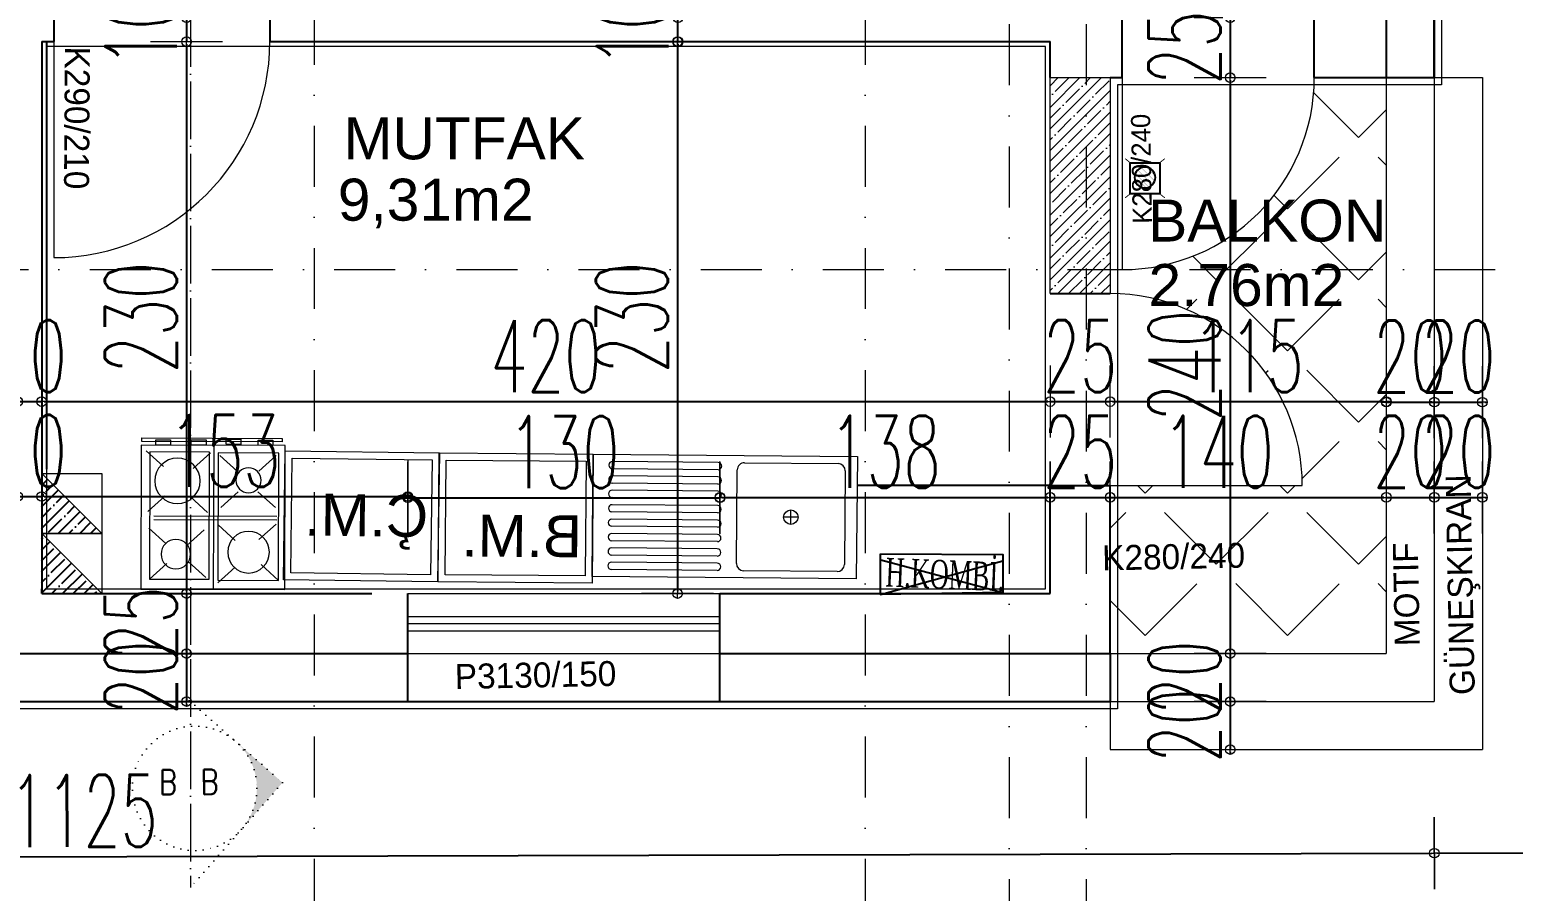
# Model space of a CAD drawing. Header units: millimetres. Extents: x -16104 to 67872, y -88009 to 12107.
# Drawn here: x 15597 to 16215, y 9366 to 9726 of the extents above; entities that cross this region are included whole.
import ezdxf
from ezdxf.enums import TextEntityAlignment as Align

# ---------------------------------------------------------------- set-up
doc = ezdxf.new("R2010")
doc.units = ezdxf.units.MM
for name, pattern in [('ACAD_ISO04W100', [30, 24, -3, 0, -3]), ('ACAD_ISO07W100', [3, 0, -3]), ('DASHDOTX2', [50.8, 25.4, -12.7, 0, -12.7])]:
    doc.linetypes.add(name, pattern=pattern)
doc.layers.get('0').update_dxf_attribs({"color": 241})
for name, color, linetype, lineweight in [('AKS', 1, 'ACAD_ISO07W100', 5), ('akslar', 144, 'Continuous', 20), ('baca', 46, 'Continuous', 5), ('balkon', 6, 'Continuous', 5), ('duvar', 123, 'Continuous', 25), ('emsal&kolon', 1, 'Continuous', 5), ('kapı', 3, 'Continuous', 5), ('kolon', 1, 'Continuous', 5), ('OLCU', 54, 'Continuous', 13), ('PASEMCON', 2, 'Continuous', 9), ('pencere', 5, 'Continuous', 5), ('POZ', 36, 'Continuous', 18), ('SıVA', 40, 'Continuous', 9), ('tefriş', 30, 'Continuous', 5), ('ÖLÇÜ', 252, 'Continuous', 20)]:
    doc.layers.add(name, color=color, linetype=linetype, lineweight=lineweight)
doc.styles.add('DIM', font='Txttw.shx', dxfattribs={"width": 0.6})
doc.styles.add('DIMENSIONS', font='simplex', dxfattribs={"width": 0.8})
doc.styles.add('DIN', font='times.ttf', dxfattribs={"width": 0.6})
doc.styles.add('M2', font='stylu.ttf', dxfattribs={"height": 10})
doc.dimstyles.new('50', dxfattribs={"dimscale": 0, "dimtxt": 30, "dimasz": 1, "dimexe": 0, "dimexo": 2, "dimgap": 4, "dimtad": 1, "dimdec": 0, "dimzin": 0, "dimdsep": 46, "dimtxsty": 'DIM', "dimblk1": 'DOT', "dimblk2": 'DOT', "dimsah": 1, "dimcen": 1.5, "dimdle": 3, "dimse1": 1, "dimse2": 1, "dimclrd": 256, "dimclre": 9, "dimclrt": 256, "dimadec": 0, "dimazin": 0, "dimtfac": 0.24, "dimtdec": 0, "dimtix": 1, "dimtmove": 2, "dimatfit": 3, "dimldrblk": 'DOT', "dimfxl": 0, "dimtolj": 1, "dimtzin": 15, "dimarcsym": 0})

# ---------------------------------------------------------------- blocks, each defined once
blk = doc.blocks.new('DOT')
for p, q in [((0, 15), (0, -15)), ((-2, 0), (0, 0)), ((2, 0), (0, 0))]:
    blk.add_line(p, q)
blk.add_circle((0, 0), 2)
blk = doc.blocks.new('*D4109')
at = {"layer": 'Defpoints', "color": 0, "transparency": 16777216}
for p in [(15591.71, 9530.99), (15601.71, 9530.99), (15601.71, 9530.99)]:
    blk.add_point(p, dxfattribs=at)
at = {"layer": 'OLCU', "lineweight": -2, "transparency": 16777216}
for p, q in [((15590.71, 9530.99), (15589.71, 9530.99)), ((15591.71, 9530.99), (15601.71, 9530.99)), ((15602.71, 9530.99), (15603.71, 9530.99))]:
    blk.add_line(p, q, dxfattribs=at)
blk.add_blockref('DOT', (15591.71, 9530.99), dxfattribs=at)
at = {"layer": 'OLCU', "lineweight": -2, "transparency": 16777216, "rotation": 180}
blk.add_blockref('DOT', (15601.71, 9530.99), dxfattribs=at)
at = {"layer": 'OLCU', "transparency": 16777216, "insert": (15596.71, 9549.99), "char_height": 30, "attachment_point": 5, "style": 'DIM'}
blk.add_mtext('\\A1;10', dxfattribs=at)
blk = doc.blocks.new('*D4110')
at = {"layer": 'Defpoints', "color": 0, "transparency": 16777216}
for p in [(15754.21, 9530.99), (15601.71, 9490.54), (15754.21, 9480.54)]:
    blk.add_point(p, dxfattribs=at)
at = {"layer": 'OLCU', "lineweight": -2, "transparency": 16777216}
blk.add_line((15602.71, 9530.99), (15753.21, 9530.99), dxfattribs=at)
at = {"layer": 'OLCU', "lineweight": -2, "transparency": 16777216, "rotation": 180}
blk.add_blockref('DOT', (15601.71, 9530.99), dxfattribs=at)
at = {"layer": 'OLCU', "lineweight": -2, "transparency": 16777216}
blk.add_blockref('DOT', (15754.21, 9530.99), dxfattribs=at)
at = {"layer": 'OLCU', "transparency": 16777216, "insert": (15677.96, 9549.99), "char_height": 30, "attachment_point": 5, "style": 'DIM'}
blk.add_mtext('\\A1;153', dxfattribs=at)
blk = doc.blocks.new('*D4111')
at = {"layer": 'Defpoints', "color": 0, "transparency": 16777216}
for p in [(15884.21, 9530.49), (15754.21, 9480.54), (15884.21, 9480.54)]:
    blk.add_point(p, dxfattribs=at)
at = {"layer": 'OLCU', "lineweight": -2, "transparency": 16777216}
blk.add_line((15755.21, 9530.49), (15883.21, 9530.49), dxfattribs=at)
at = {"layer": 'OLCU', "lineweight": -2, "transparency": 16777216, "rotation": 180}
blk.add_blockref('DOT', (15754.21, 9530.49), dxfattribs=at)
at = {"layer": 'OLCU', "lineweight": -2, "transparency": 16777216}
blk.add_blockref('DOT', (15884.21, 9530.49), dxfattribs=at)
at = {"layer": 'OLCU', "transparency": 16777216, "insert": (15819.21, 9549.49), "char_height": 30, "attachment_point": 5, "style": 'DIM'}
blk.add_mtext('\\A1;130', dxfattribs=at)
blk = doc.blocks.new('*D4112')
at = {"layer": 'Defpoints', "color": 0, "transparency": 16777216}
for p in [(16021.71, 9530.62), (15884.21, 9480.54), (16021.71, 9480.54)]:
    blk.add_point(p, dxfattribs=at)
at = {"layer": 'OLCU', "lineweight": -2, "transparency": 16777216}
blk.add_line((15885.21, 9530.62), (16020.71, 9530.62), dxfattribs=at)
at = {"layer": 'OLCU', "lineweight": -2, "transparency": 16777216, "rotation": 180}
blk.add_blockref('DOT', (15884.21, 9530.62), dxfattribs=at)
at = {"layer": 'OLCU', "lineweight": -2, "transparency": 16777216}
blk.add_blockref('DOT', (16021.71, 9530.62), dxfattribs=at)
at = {"layer": 'OLCU', "transparency": 16777216, "insert": (15952.96, 9549.62), "char_height": 30, "attachment_point": 5, "style": 'DIM'}
blk.add_mtext('\\A1;138', dxfattribs=at)
blk = doc.blocks.new('*D4113')
at = {"layer": 'Defpoints', "color": 0, "transparency": 16777216}
for p in [(16046.71, 9530.62), (16021.71, 9485.54), (16046.71, 9485.54)]:
    blk.add_point(p, dxfattribs=at)
at = {"layer": 'OLCU', "lineweight": -2, "transparency": 16777216}
for p, q in [((16020.71, 9530.62), (16019.71, 9530.62)), ((16021.71, 9530.62), (16046.71, 9530.62)), ((16047.71, 9530.62), (16048.71, 9530.62))]:
    blk.add_line(p, q, dxfattribs=at)
blk.add_blockref('DOT', (16021.71, 9530.62), dxfattribs=at)
at = {"layer": 'OLCU', "lineweight": -2, "transparency": 16777216, "rotation": 180}
blk.add_blockref('DOT', (16046.71, 9530.62), dxfattribs=at)
at = {"layer": 'OLCU', "transparency": 16777216, "insert": (16034.21, 9549.62), "char_height": 30, "attachment_point": 5, "style": 'DIM'}
blk.add_mtext('\\A1;25', dxfattribs=at)
blk = doc.blocks.new('*D4398')
at = {"layer": 'Defpoints', "color": 0, "transparency": 16777216}
for p in [(16021.71, 9530.62), (16161.71, 9530.62), (16161.71, 9530.62)]:
    blk.add_point(p, dxfattribs=at)
at = {"layer": 'OLCU', "lineweight": -2, "transparency": 16777216}
blk.add_line((16022.71, 9530.62), (16160.71, 9530.62), dxfattribs=at)
at = {"layer": 'OLCU', "lineweight": -2, "transparency": 16777216, "rotation": 180}
blk.add_blockref('DOT', (16021.71, 9530.62), dxfattribs=at)
at = {"layer": 'OLCU', "lineweight": -2, "transparency": 16777216}
blk.add_blockref('DOT', (16161.71, 9530.62), dxfattribs=at)
at = {"layer": 'OLCU', "transparency": 16777216, "insert": (16091.71, 9549.62), "char_height": 30, "attachment_point": 5, "style": 'DIM'}
blk.add_mtext('\\A1;140', dxfattribs=at)
blk = doc.blocks.new('*D4399')
at = {"layer": 'Defpoints', "color": 0, "transparency": 16777216}
for p in [(16161.71, 9530.62), (16181.71, 9530.62), (16181.71, 9530.62)]:
    blk.add_point(p, dxfattribs=at)
at = {"layer": 'OLCU', "lineweight": -2, "transparency": 16777216}
for p, q in [((16160.71, 9530.62), (16159.71, 9530.62)), ((16161.71, 9530.62), (16181.71, 9530.62)), ((16182.71, 9530.62), (16183.71, 9530.62))]:
    blk.add_line(p, q, dxfattribs=at)
blk.add_blockref('DOT', (16161.71, 9530.62), dxfattribs=at)
at = {"layer": 'OLCU', "lineweight": -2, "transparency": 16777216, "rotation": 180}
blk.add_blockref('DOT', (16181.71, 9530.62), dxfattribs=at)
at = {"layer": 'OLCU', "transparency": 16777216, "insert": (16171.71, 9549.62), "char_height": 30, "attachment_point": 5, "style": 'DIM'}
blk.add_mtext('\\A1;20', dxfattribs=at)
blk = doc.blocks.new('*D4114')
at = {"layer": 'Defpoints', "color": 0, "transparency": 16777216}
for p in [(16181.71, 9530.62), (16201.71, 9530.62), (16201.71, 9530.62)]:
    blk.add_point(p, dxfattribs=at)
at = {"layer": 'OLCU', "lineweight": -2, "transparency": 16777216}
for p, q in [((16180.71, 9530.62), (16179.71, 9530.62)), ((16181.71, 9530.62), (16201.71, 9530.62)), ((16202.71, 9530.62), (16203.71, 9530.62))]:
    blk.add_line(p, q, dxfattribs=at)
blk.add_blockref('DOT', (16181.71, 9530.62), dxfattribs=at)
at = {"layer": 'OLCU', "lineweight": -2, "transparency": 16777216, "rotation": 180}
blk.add_blockref('DOT', (16201.71, 9530.62), dxfattribs=at)
at = {"layer": 'OLCU', "transparency": 16777216, "insert": (16191.71, 9549.62), "char_height": 30, "attachment_point": 5, "style": 'DIM'}
blk.add_mtext('\\A1;20', dxfattribs=at)
blk = doc.blocks.new('*D4116')
at = {"layer": 'Defpoints', "color": 0, "transparency": 16777216}
for p in [(15591.71, 9570.54), (15601.71, 9570.54), (15601.71, 9570.54)]:
    blk.add_point(p, dxfattribs=at)
at = {"layer": 'OLCU', "lineweight": -2, "transparency": 16777216}
for p, q in [((15590.71, 9570.54), (15589.71, 9570.54)), ((15591.71, 9570.54), (15601.71, 9570.54)), ((15602.71, 9570.54), (15603.71, 9570.54))]:
    blk.add_line(p, q, dxfattribs=at)
blk.add_blockref('DOT', (15591.71, 9570.54), dxfattribs=at)
at = {"layer": 'OLCU', "lineweight": -2, "transparency": 16777216, "rotation": 180}
blk.add_blockref('DOT', (15601.71, 9570.54), dxfattribs=at)
at = {"layer": 'OLCU', "transparency": 16777216, "insert": (15596.71, 9589.54), "char_height": 30, "attachment_point": 5, "style": 'DIM'}
blk.add_mtext('\\A1;10', dxfattribs=at)
blk = doc.blocks.new('*D4117')
at = {"layer": 'Defpoints', "color": 0, "transparency": 16777216}
for p in [(15601.71, 9570.54), (16021.71, 9570.54), (16021.71, 9570.54)]:
    blk.add_point(p, dxfattribs=at)
at = {"layer": 'OLCU', "lineweight": -2, "transparency": 16777216}
blk.add_line((15602.71, 9570.54), (16020.71, 9570.54), dxfattribs=at)
at = {"layer": 'OLCU', "lineweight": -2, "transparency": 16777216, "rotation": 180}
blk.add_blockref('DOT', (15601.71, 9570.54), dxfattribs=at)
at = {"layer": 'OLCU', "lineweight": -2, "transparency": 16777216}
blk.add_blockref('DOT', (16021.71, 9570.54), dxfattribs=at)
at = {"layer": 'OLCU', "transparency": 16777216, "insert": (15811.71, 9589.54), "char_height": 30, "attachment_point": 5, "style": 'DIM'}
blk.add_mtext('\\A1;420', dxfattribs=at)
blk = doc.blocks.new('*D4400')
at = {"layer": 'Defpoints', "color": 0, "transparency": 16777216}
for p in [(16046.71, 9615.54), (16021.71, 9575.54), (16046.71, 9570.54)]:
    blk.add_point(p, dxfattribs=at)
at = {"layer": 'OLCU', "lineweight": -2, "transparency": 16777216}
for p, q in [((16020.71, 9570.54), (16019.71, 9570.54)), ((16021.71, 9570.54), (16046.71, 9570.54)), ((16047.71, 9570.54), (16048.71, 9570.54))]:
    blk.add_line(p, q, dxfattribs=at)
blk.add_blockref('DOT', (16021.71, 9570.54), dxfattribs=at)
at = {"layer": 'OLCU', "lineweight": -2, "transparency": 16777216, "rotation": 180}
blk.add_blockref('DOT', (16046.71, 9570.54), dxfattribs=at)
at = {"layer": 'OLCU', "transparency": 16777216, "insert": (16034.21, 9589.54), "char_height": 30, "attachment_point": 5, "style": 'DIM'}
blk.add_mtext('\\A1;25', dxfattribs=at)
blk = doc.blocks.new('*D4401')
at = {"layer": 'Defpoints', "color": 0, "transparency": 16777216}
for p in [(16046.71, 9570.54), (16161.71, 9570.54), (16161.71, 9570.54)]:
    blk.add_point(p, dxfattribs=at)
at = {"layer": 'OLCU', "lineweight": -2, "transparency": 16777216}
blk.add_line((16047.71, 9570.54), (16160.71, 9570.54), dxfattribs=at)
at = {"layer": 'OLCU', "lineweight": -2, "transparency": 16777216, "rotation": 180}
blk.add_blockref('DOT', (16046.71, 9570.54), dxfattribs=at)
at = {"layer": 'OLCU', "lineweight": -2, "transparency": 16777216}
blk.add_blockref('DOT', (16161.71, 9570.54), dxfattribs=at)
at = {"layer": 'OLCU', "transparency": 16777216, "insert": (16104.21, 9589.54), "char_height": 30, "attachment_point": 5, "style": 'DIM'}
blk.add_mtext('\\A1;115', dxfattribs=at)
blk = doc.blocks.new('*D4402')
at = {"layer": 'Defpoints', "color": 0, "transparency": 16777216}
for p in [(16161.71, 9570.54), (16181.71, 9570.54), (16181.71, 9570.32)]:
    blk.add_point(p, dxfattribs=at)
at = {"layer": 'OLCU', "lineweight": -2, "transparency": 16777216}
for p, q in [((16160.71, 9570.32), (16159.71, 9570.32)), ((16161.71, 9570.32), (16181.71, 9570.32)), ((16182.71, 9570.32), (16183.71, 9570.32))]:
    blk.add_line(p, q, dxfattribs=at)
blk.add_blockref('DOT', (16161.71, 9570.32), dxfattribs=at)
at = {"layer": 'OLCU', "lineweight": -2, "transparency": 16777216, "rotation": 180}
blk.add_blockref('DOT', (16181.71, 9570.32), dxfattribs=at)
at = {"layer": 'OLCU', "transparency": 16777216, "insert": (16171.71, 9589.32), "char_height": 30, "attachment_point": 5, "style": 'DIM'}
blk.add_mtext('\\A1;20', dxfattribs=at)
blk = doc.blocks.new('*D4118')
at = {"layer": 'Defpoints', "color": 0, "transparency": 16777216}
for p in [(16181.71, 9570.32), (16201.71, 9570.32), (16201.71, 9570.31)]:
    blk.add_point(p, dxfattribs=at)
at = {"layer": 'OLCU', "lineweight": -2, "transparency": 16777216}
for p, q in [((16180.71, 9570.31), (16179.71, 9570.31)), ((16181.71, 9570.31), (16201.71, 9570.31)), ((16202.71, 9570.31), (16203.71, 9570.31))]:
    blk.add_line(p, q, dxfattribs=at)
blk.add_blockref('DOT', (16181.71, 9570.31), dxfattribs=at)
at = {"layer": 'OLCU', "lineweight": -2, "transparency": 16777216, "rotation": 180}
blk.add_blockref('DOT', (16201.71, 9570.31), dxfattribs=at)
at = {"layer": 'OLCU', "transparency": 16777216, "insert": (16191.71, 9589.31), "char_height": 30, "attachment_point": 5, "style": 'DIM'}
blk.add_mtext('\\A1;20', dxfattribs=at)
blk = doc.blocks.new('*D4406')
at = {"layer": 'Defpoints', "color": 0, "transparency": 16777216}
for p in [(16131.71, 9730.54), (16096.71, 9705.54), (16131.71, 9705.54)]:
    blk.add_point(p, dxfattribs=at)
at = {"layer": 'OLCU', "lineweight": -2, "transparency": 16777216}
for p, q in [((16096.71, 9731.54), (16096.71, 9732.54)), ((16096.71, 9730.54), (16096.71, 9705.54)), ((16096.71, 9704.54), (16096.71, 9703.54))]:
    blk.add_line(p, q, dxfattribs=at)
for p, rotation in [((16096.71, 9730.54), 270), ((16096.71, 9705.54), 90)]:
    blk.add_blockref('DOT', p, dxfattribs=dict(at, rotation=rotation))
at = {"layer": 'OLCU', "transparency": 16777216, "insert": (16077.71, 9718.04), "char_height": 30, "attachment_point": 5, "rotation": 90, "style": 'DIM'}
blk.add_mtext('\\A1;25', dxfattribs=at)
blk = doc.blocks.new('*D4407')
at = {"layer": 'Defpoints', "color": 0, "transparency": 16777216}
for p in [(16131.71, 9705.54), (16096.71, 9465.54), (16131.71, 9465.54)]:
    blk.add_point(p, dxfattribs=at)
at = {"layer": 'OLCU', "lineweight": -2, "transparency": 16777216}
blk.add_line((16096.71, 9704.54), (16096.71, 9466.54), dxfattribs=at)
for p, rotation in [((16096.71, 9705.54), 90), ((16096.71, 9465.54), 270)]:
    blk.add_blockref('DOT', p, dxfattribs=dict(at, rotation=rotation))
at = {"layer": 'OLCU', "transparency": 16777216, "insert": (16077.71, 9585.54), "char_height": 30, "attachment_point": 5, "rotation": 90, "style": 'DIM'}
blk.add_mtext('\\A1;240', dxfattribs=at)
blk = doc.blocks.new('*D4408')
at = {"layer": 'Defpoints', "color": 0, "transparency": 16777216}
for p in [(16096.71, 9465.54), (16096.71, 9445.54), (16096.71, 9445.54)]:
    blk.add_point(p, dxfattribs=at)
at = {"layer": 'OLCU', "lineweight": -2, "transparency": 16777216}
for p, q in [((16096.71, 9466.54), (16096.71, 9467.54)), ((16096.71, 9465.54), (16096.71, 9445.54)), ((16096.71, 9444.54), (16096.71, 9443.54))]:
    blk.add_line(p, q, dxfattribs=at)
for p, rotation in [((16096.71, 9465.54), 270), ((16096.71, 9445.54), 90)]:
    blk.add_blockref('DOT', p, dxfattribs=dict(at, rotation=rotation))
at = {"layer": 'OLCU', "transparency": 16777216, "insert": (16077.71, 9455.54), "char_height": 30, "attachment_point": 5, "rotation": 90, "style": 'DIM'}
blk.add_mtext('\\A1;20', dxfattribs=at)
blk = doc.blocks.new('*D4121')
at = {"layer": 'Defpoints', "color": 0, "transparency": 16777216}
for p in [(16096.71, 9445.54), (16096.71, 9425.54), (16096.71, 9425.54)]:
    blk.add_point(p, dxfattribs=at)
at = {"layer": 'OLCU', "lineweight": -2, "transparency": 16777216}
for p, q in [((16096.71, 9446.54), (16096.71, 9447.54)), ((16096.71, 9445.54), (16096.71, 9425.54)), ((16096.71, 9424.54), (16096.71, 9423.54))]:
    blk.add_line(p, q, dxfattribs=at)
for p, rotation in [((16096.71, 9445.54), 270), ((16096.71, 9425.54), 90)]:
    blk.add_blockref('DOT', p, dxfattribs=dict(at, rotation=rotation))
at = {"layer": 'OLCU', "transparency": 16777216, "insert": (16077.71, 9435.54), "char_height": 30, "attachment_point": 5, "rotation": 90, "style": 'DIM'}
blk.add_mtext('\\A1;20', dxfattribs=at)
blk = doc.blocks.new('*D4126')
at = {"layer": 'Defpoints', "color": 0, "transparency": 16777216}
for p in [(15866.71, 9730.54), (15866.71, 9730.54), (15866.53, 9720.54)]:
    blk.add_point(p, dxfattribs=at)
at = {"layer": 'OLCU', "lineweight": -2, "transparency": 16777216}
for p, q in [((15866.71, 9731.54), (15866.71, 9732.54)), ((15866.71, 9720.54), (15866.71, 9730.54)), ((15866.71, 9719.54), (15866.71, 9718.54))]:
    blk.add_line(p, q, dxfattribs=at)
for p, rotation in [((15866.71, 9730.54), 270), ((15866.71, 9720.54), 90)]:
    blk.add_blockref('DOT', p, dxfattribs=dict(at, rotation=rotation))
at = {"layer": 'OLCU', "transparency": 16777216, "insert": (15847.71, 9725.54), "char_height": 30, "attachment_point": 5, "rotation": 90, "style": 'DIM'}
blk.add_mtext('\\A1;10', dxfattribs=at)
blk = doc.blocks.new('*D4129')
at = {"layer": 'Defpoints', "color": 0, "transparency": 16777216}
for p in [(15636.71, 9730.54), (15636.71, 9720.54), (15662.05, 9720.54)]:
    blk.add_point(p, dxfattribs=at)
at = {"layer": 'OLCU', "lineweight": -2, "transparency": 16777216}
for p, q in [((15662.05, 9731.54), (15662.05, 9732.54)), ((15662.05, 9730.54), (15662.05, 9720.54)), ((15662.05, 9719.54), (15662.05, 9718.54))]:
    blk.add_line(p, q, dxfattribs=at)
for p, rotation in [((15662.05, 9730.54), 270), ((15662.05, 9720.54), 90)]:
    blk.add_blockref('DOT', p, dxfattribs=dict(at, rotation=rotation))
at = {"layer": 'OLCU', "transparency": 16777216, "insert": (15643.05, 9725.54), "char_height": 30, "attachment_point": 5, "rotation": 90, "style": 'DIM'}
blk.add_mtext('\\A1;10', dxfattribs=at)
blk = doc.blocks.new('*D4130')
at = {"layer": 'Defpoints', "color": 0, "transparency": 16777216}
for p in [(15636.71, 9720.54), (15636.71, 9490.54), (15662.05, 9490.54)]:
    blk.add_point(p, dxfattribs=at)
at = {"layer": 'OLCU', "lineweight": -2, "transparency": 16777216}
blk.add_line((15662.05, 9719.54), (15662.05, 9491.54), dxfattribs=at)
for p, rotation in [((15662.05, 9720.54), 90), ((15662.05, 9490.54), 270)]:
    blk.add_blockref('DOT', p, dxfattribs=dict(at, rotation=rotation))
at = {"layer": 'OLCU', "transparency": 16777216, "insert": (15643.05, 9605.54), "char_height": 30, "attachment_point": 5, "rotation": 90, "style": 'DIM'}
blk.add_mtext('\\A1;230', dxfattribs=at)
blk = doc.blocks.new('*D4131')
at = {"layer": 'Defpoints', "color": 0, "transparency": 16777216}
for p in [(15662.05, 9490.54), (15662.05, 9465.54), (15662.05, 9465.54)]:
    blk.add_point(p, dxfattribs=at)
at = {"layer": 'OLCU', "lineweight": -2, "transparency": 16777216}
for p, q in [((15662.05, 9491.54), (15662.05, 9492.54)), ((15662.05, 9490.54), (15662.05, 9465.54)), ((15662.05, 9464.54), (15662.05, 9463.54))]:
    blk.add_line(p, q, dxfattribs=at)
for p, rotation in [((15662.05, 9490.54), 270), ((15662.05, 9465.54), 90)]:
    blk.add_blockref('DOT', p, dxfattribs=dict(at, rotation=rotation))
at = {"layer": 'OLCU', "transparency": 16777216, "insert": (15643.05, 9478.04), "char_height": 30, "attachment_point": 5, "rotation": 90, "style": 'DIM'}
blk.add_mtext('\\A1;25', dxfattribs=at)
blk = doc.blocks.new('*D4132')
at = {"layer": 'Defpoints', "color": 0, "transparency": 16777216}
for p in [(15662.05, 9465.54), (15662.05, 9445.54), (15662.05, 9445.54)]:
    blk.add_point(p, dxfattribs=at)
at = {"layer": 'OLCU', "lineweight": -2, "transparency": 16777216}
for p, q in [((15662.05, 9466.54), (15662.05, 9467.54)), ((15662.05, 9465.54), (15662.05, 9445.54)), ((15662.05, 9444.54), (15662.05, 9443.54))]:
    blk.add_line(p, q, dxfattribs=at)
for p, rotation in [((15662.05, 9465.54), 270), ((15662.05, 9445.54), 90)]:
    blk.add_blockref('DOT', p, dxfattribs=dict(at, rotation=rotation))
at = {"layer": 'OLCU', "transparency": 16777216, "insert": (15643.05, 9455.54), "char_height": 30, "attachment_point": 5, "rotation": 90, "style": 'DIM'}
blk.add_mtext('\\A1;20', dxfattribs=at)
blk = doc.blocks.new('new block')
at = {"layer": 'tefriş'}
for p, q in [((1269.85, 5670.26), (1379.85, 5670.26)), ((1269.85, 5619.26), (1269.85, 5670.26)), ((1277.85, 5667.26), (1316.85, 5667.26)), ((1327.85, 5667.26), (1371.85, 5667.26)), ((1379.85, 5670.26), (1379.85, 5619.26)), ((1274.85, 5625.26), (1274.85, 5664.26)), ((1319.85, 5664.26), (1319.85, 5625.26)), ((1327.85, 5664.26), (1371.85, 5664.26)), ((1327.85, 5661.26), (1371.85, 5661.26)), ((1327.85, 5658.26), (1371.85, 5658.26)), ((1327.85, 5655.26), (1371.85, 5655.26)), ((1297.35, 5647.76), (1297.35, 5641.76)), ((1327.85, 5652.26), (1371.85, 5652.26)), ((1327.85, 5649.26), (1371.85, 5649.26)), ((1294.35, 5644.76), (1300.35, 5644.76)), ((1327.85, 5646.26), (1371.85, 5646.26)), ((1327.85, 5643.26), (1371.85, 5643.26)), ((1327.85, 5640.26), (1371.85, 5640.26)), ((1327.85, 5637.26), (1371.85, 5637.26)), ((1327.85, 5634.26), (1371.85, 5634.26)), ((1327.85, 5631.26), (1371.85, 5631.26)), ((1327.85, 5628.26), (1371.85, 5628.26)), ((1327.85, 5625.26), (1371.85, 5625.26)), ((1379.85, 5619.26), (1269.85, 5619.26)), ((1316.85, 5622.26), (1277.85, 5622.26)), ((1327.85, 5622.26), (1371.85, 5622.26))]:
    blk.add_line(p, q, dxfattribs=at)
blk.add_circle((1297.35, 5644.76), 3, dxfattribs=at)
for centre, radius, start, end in [((1277.85, 5664.26), 3, 90, 180), ((1316.85, 5664.26), 3, 0, 90), ((1327.85, 5665.76), 1.5, 90, 270), ((1371.85, 5665.76), 1.5, 270, 90), ((1327.85, 5659.76), 1.5, 90, 270), ((1371.85, 5659.76), 1.5, 270, 90), ((1327.85, 5653.76), 1.5, 90, 270), ((1371.85, 5653.76), 1.5, 270, 90), ((1327.85, 5647.76), 1.5, 90, 270), ((1371.85, 5647.76), 1.5, 270, 90), ((1327.85, 5641.76), 1.5, 90, 270), ((1371.85, 5641.76), 1.5, 270, 90), ((1327.85, 5635.76), 1.5, 90, 270), ((1371.85, 5635.76), 1.5, 270, 90), ((1327.85, 5629.76), 1.5, 90, 270), ((1371.85, 5629.76), 1.5, 270, 90), ((1277.85, 5625.26), 3, 180, 270), ((1316.85, 5625.26), 3, 270, 0), ((1327.85, 5623.76), 1.5, 90, 270), ((1371.85, 5623.76), 1.5, 270, 90)]:
    blk.add_arc(centre, radius, start, end, dxfattribs=at)
blk = doc.blocks.new('öu')
at = {"layer": 'tefriş'}
for points in [[(2090.97, -468.94), (2090.97, -404.72), (2037.16, -404.72), (2037.16, -468.94)], [(2087.97, -465.94), (2087.97, -407.72), (2040.16, -407.72), (2040.16, -465.94)]]:
    blk.add_lwpolyline(points, close=True, dxfattribs=at)
at = {"layer": 'tefriş', "insert": (2047.87, -459.36), "char_height": 17.5, "width": 1076.8413, "attachment_point": 9, "rotation": 270}
blk.add_mtext('{\\fArial|b0|i0|c162|p34;B.M.}', dxfattribs=at)
blk = doc.blocks.new('nb')
at = {"layer": 'tefriş'}
for points in [[(2093.6, -356.31), (2093.6, -292.09), (2039.78, -292.09), (2039.78, -356.31)], [(2090.6, -353.31), (2090.6, -295.09), (2042.78, -295.09), (2042.78, -353.31)]]:
    blk.add_lwpolyline(points, close=True, dxfattribs=at)
at = {"layer": 'tefriş', "insert": (2053.03, -347.96), "char_height": 17.5, "width": 1076.8413, "attachment_point": 9, "rotation": 270}
blk.add_mtext('{\\fArial|b0|i0|c162|p34;Ç.M.}', dxfattribs=at)
blk = doc.blocks.new('ocak')
at = {"layer": 'tefriş', "linetype": 'Continuous'}
for p, q in [((16296.72, -4660.22), (16356.72, -4660.22)), ((16296.72, -4720.22), (16296.72, -4660.22)), ((16300.32, -4664.37), (16325.23, -4664.37)), ((16300.32, -4717.41), (16300.32, -4664.37)), ((16307.53, -4670.9), (16300.32, -4664.37)), ((16316.56, -4671.64), (16323.76, -4665.1)), ((16325.23, -4664.37), (16325.23, -4717.41)), ((16327.06, -4660.22), (16327.06, -4720.22)), ((16336.03, -4669.44), (16328.83, -4662.97)), ((16328.83, -4664.01), (16354.1, -4664.01)), ((16328.83, -4717.05), (16328.83, -4664.01)), ((16346.89, -4670.54), (16354.1, -4664.01)), ((16354.1, -4664.01), (16354.1, -4717.05)), ((16356.72, -4660.22), (16356.72, -4720.22)), ((16299.96, -4685.67), (16307.16, -4679.2)), ((16323.03, -4685), (16315.83, -4678.47)), ((16328.83, -4687.14), (16336.03, -4680.61)), ((16353, -4687.5), (16345.8, -4680.97)), ((16302.09, -4689.27), (16353.36, -4689.27)), ((16306.79, -4699.04), (16299.59, -4692.57)), ((16302.09, -4690.74), (16353.36, -4690.74)), ((16317.29, -4698.67), (16324.49, -4692.2)), ((16337.13, -4700.87), (16329.93, -4694.34)), ((16345.43, -4700.87), (16352.69, -4694.34)), ((16298.86, -4717.84), (16306.06, -4711.31)), ((16325.59, -4717.11), (16318.39, -4710.58)), ((16329.56, -4716.01), (16336.76, -4709.54)), ((16353, -4716.01), (16345.8, -4709.54)), ((16356.72, -4720.22), (16296.72, -4720.22)), ((16325.23, -4717.41), (16300.32, -4717.41)), ((16308.93, -4720.28), (16302.83, -4720.28)), ((16302.83, -4720.28), (16302.83, -4722.48)), ((16308.93, -4722.48), (16308.93, -4720.28)), ((16317.6, -4720.28), (16317.6, -4722.48)), ((16323.76, -4720.28), (16317.6, -4720.28)), ((16323.76, -4722.48), (16323.76, -4720.28)), ((16354.1, -4717.05), (16328.83, -4717.05)), ((16338.17, -4720.65), (16332.06, -4720.65)), ((16332.06, -4720.65), (16332.06, -4722.84)), ((16338.17, -4722.84), (16338.17, -4720.65)), ((16345.43, -4720.28), (16345.43, -4722.48)), ((16351.53, -4720.28), (16345.43, -4720.28)), ((16351.53, -4722.48), (16351.53, -4720.28)), ((16297.03, -4721.75), (16297.03, -4723.21)), ((16355.5, -4721.75), (16297.03, -4721.75)), ((16297.03, -4723.21), (16355.5, -4723.21)), ((16302.83, -4722.48), (16308.93, -4722.48)), ((16317.6, -4722.48), (16323.76, -4722.48)), ((16332.06, -4722.84), (16338.17, -4722.84)), ((16345.43, -4722.48), (16351.53, -4722.48)), ((16355.5, -4723.21), (16355.5, -4721.75))]:
    blk.add_line(p, q, dxfattribs=at).dxf.unprotected_set("ltscale", 0)
for centre, radius in [((16311.31, -4674.81), 6.15), ((16341.58, -4675.72), 8.68), ((16311.86, -4705.33), 9.47), ((16341.46, -4705.69), 5.22)]:
    blk.add_circle(centre, radius, dxfattribs=at).dxf.unprotected_set("ltscale", 0)
blk = doc.blocks.new('*D4278')
at = {"layer": 'Defpoints', "color": 0, "transparency": 16777216}
for p in [(16181.71, 9382.34), (16181.71, 9382.34), (15056.71, 9379.59)]:
    blk.add_point(p, dxfattribs=at)
at = {"layer": 'OLCU', "lineweight": -2, "transparency": 16777216}
blk.add_line((15057.71, 9379.59), (16180.71, 9382.34), dxfattribs=at)
for p, rotation in [((15056.71, 9379.59), 180.1399202823359), ((16181.71, 9382.34), 0.1399202823359238)]:
    blk.add_blockref('DOT', p, dxfattribs=dict(at, rotation=rotation))
at = {"layer": 'OLCU', "transparency": 16777216, "insert": (15619.16, 9399.97), "char_height": 30, "attachment_point": 5, "rotation": 0.13992, "style": 'DIM'}
blk.add_mtext('\\A1;1125', dxfattribs=at)
blk = doc.blocks.new('A$C412C2498')
at = {"color": 5, "const_width": 0.6}
for points in [[(3.6, 24.3), (0.2, 27)], [(23.8, 24.3), (27.3, 27)], [(3.6, 3), (0.2, 0.2)], [(23.8, 3), (27.3, 0.2)]]:
    blk.add_lwpolyline(points, dxfattribs=at)
at = {"color": 5}
blk.add_lwpolyline([(23.8, 24.3), (3.6, 24.3), (3.6, 3), (23.8, 3)], close=True, dxfattribs=at)
at = {"const_width": 0.1}
for points in [[(6.7, 12.2), (14.6, 20.2)], [(6.8, 14.5), (12.4, 20.1)], [(7.1, 10.4), (16.4, 19.7)], [(7.9, 9.1), (17.8, 19)], [(8.8, 8), (18.9, 18.1)], [(10, 7.1), (19.8, 16.9)], [(11.3, 6.4), (20.4, 15.6)], [(13, 6), (20.8, 13.8)], [(14.8, 6.1), (20.8, 12.1)], [(17.4, 7), (19.8, 9.4)]]:
    blk.add_lwpolyline(points, dxfattribs=at)
blk.add_circle((13.7, 13.1), 7.12)
blk = doc.blocks.new('A$C5E2C1EC0')
at = {"xscale": 0.6105719971092185, "yscale": 0.6105719971092185, "zscale": 0.6105719971092185}
blk.add_blockref('A$C412C2498', (0, 0), dxfattribs=at)
blk = doc.blocks.new('ae')
at = {"layer": 'duvar'}
for p, q in [((75773.51, -20952.17), (75824.86, -20963.16)), ((75774.14, -20966.63), (75824.26, -20949.94))]:
    blk.add_line(p, q, dxfattribs=at)
blk.add_lwpolyline([(75773.26, -20949.63), (75824.12, -20947.34), (75824.86, -20963.16), (75774.14, -20966.63)], close=True, dxfattribs=at)
at = {"layer": 'PASEMCON', "color": 7, "style": 'DIN', "width": 0.6}
blk.add_text('H.KOMBİ.', height=12.004, rotation=0.66441, dxfattribs=at).set_placement((75775.83, -20963.19))
blk = doc.blocks.new('*D4012')
at = {"layer": 'Defpoints', "color": 0, "transparency": 16777216}
for p in [(16181.71, 9382.34), (16794.71, 9383.84), (16794.71, 9383.84)]:
    blk.add_point(p, dxfattribs=at)
at = {"layer": 'OLCU', "lineweight": -2, "transparency": 16777216}
blk.add_line((16182.71, 9382.34), (16793.71, 9383.83), dxfattribs=at)
for p, rotation in [((16794.71, 9383.84), 0.1399202823375777), ((16181.71, 9382.34), 180.1399202823376)]:
    blk.add_blockref('DOT', p, dxfattribs=dict(at, rotation=rotation))
at = {"layer": 'OLCU', "transparency": 16777216, "insert": (16488.16, 9402.09), "char_height": 30, "attachment_point": 5, "rotation": 0.13992, "style": 'DIM'}
blk.add_mtext('\\A1;613', dxfattribs=at)
blk = doc.blocks.new('*D4325')
at = {"layer": 'Defpoints', "color": 0, "transparency": 16777216}
for p in [(16161.71, 10220.04), (16234.98, 10220.04), (16161.71, 9465.54)]:
    blk.add_point(p, dxfattribs=at)
at = {"layer": 'OLCU', "lineweight": -2, "transparency": 16777216}
blk.add_line((16234.98, 9466.54), (16234.98, 10219.04), dxfattribs=at)
for p, rotation in [((16234.98, 10220.04), 90), ((16234.98, 9465.54), 270)]:
    blk.add_blockref('DOT', p, dxfattribs=dict(at, rotation=rotation))
at = {"layer": 'OLCU', "transparency": 16777216, "insert": (16215.98, 9842.79), "char_height": 30, "attachment_point": 5, "rotation": 90, "style": 'DIM'}
blk.add_mtext('\\A1;755', dxfattribs=at)
blk = doc.blocks.new('*D4304')
at = {"layer": 'Defpoints', "color": 0, "transparency": 16777216}
for p in [(15866.53, 9720.54), (15866.53, 9490.54), (15866.53, 9490.54)]:
    blk.add_point(p, dxfattribs=at)
at = {"layer": 'OLCU', "lineweight": -2, "transparency": 16777216}
blk.add_line((15866.53, 9719.54), (15866.53, 9491.54), dxfattribs=at)
for p, rotation in [((15866.53, 9720.54), 90), ((15866.53, 9490.54), 270)]:
    blk.add_blockref('DOT', p, dxfattribs=dict(at, rotation=rotation))
at = {"layer": 'OLCU', "transparency": 16777216, "insert": (15847.53, 9605.54), "char_height": 30, "attachment_point": 5, "rotation": 90, "style": 'DIM'}
blk.add_mtext('\\A1;230', dxfattribs=at)

msp = doc.modelspace()

# ---------------------------------------------------------------- hatches: boundary and pattern name
at = {"layer": 'AKS'}
msp.add_hatch(color=1, dxfattribs=at).paths.add_polyline_path([(15682.55, 9428.89), (15702, 9411.75), (15684.86, 9392.3, 0.198912), (15691.28, 9411.07, 0.198912)])
msp.add_hatch(color=1, dxfattribs=at).paths.add_polyline_path([(15682.55, 9428.89), (15702, 9411.75), (15684.86, 9392.3, 0.198912), (15691.28, 9411.07, 0.198912)])
msp.add_hatch(color=1, dxfattribs=at).paths.add_polyline_path([(15682.55, 9428.89), (15702, 9411.75), (15684.86, 9392.3, 0.198912), (15691.28, 9411.07, 0.198912)])
msp.add_hatch(color=1, dxfattribs=at).paths.add_polyline_path([(15682.55, 9428.89), (15702, 9411.75), (15684.86, 9392.3, 0.198912), (15691.28, 9411.07, 0.198912)])
at = {"layer": 'duvar'}
h = msp.add_hatch(dxfattribs=at)
h.set_pattern_fill('ANSI35,_O', color=256, angle=90)
h.set_pattern_definition([(45, (4226.5634, -3626.513), (4.490128, -4.490128), []), (45, (4226.5634, -3622.023), (4.490128, -4.490128), [7.9375, -1.5875, 0, -1.5875])])
h.paths.add_polyline_path([(15624.61, 9517.64), (15624.61, 9515.64), (15601.61, 9515.64), (15601.61, 9538.64), (15603.61, 9538.64)])
h.paths.add_polyline_path([(15624.61, 9492.64), (15624.61, 9490.64), (15601.61, 9490.64), (15601.61, 9515.64)])
at = {"layer": 'kolon'}
h = msp.add_hatch(dxfattribs=at)
h.set_pattern_fill('ANSI35,_O', color=256)
h.set_pattern_definition([(45, (10553.689, 6128.949), (-4.490128, 4.490128), []), (45, (10558.179, 6128.949), (-4.490128, 4.490128), [7.9375, -1.5875, 0, -1.5875])])
h.paths.add_polyline_path([(16046.71, 9705.54), (16021.71, 9705.54), (16021.71, 9695.54), (16021.71, 9670.54), (16021.71, 9615.54), (16046.71, 9615.54)])
at = {"layer": 'ÖLÇÜ'}
h = msp.add_hatch(dxfattribs=at)
h.set_pattern_fill('ANGLE,_O', color=256, scale=6, angle=45)
h.set_pattern_definition([(45, (-0.838, 17059.605), (-29.63485, 29.63485), [30.48, -11.43]), (135, (-0.838, 17059.605), (-29.63485, -29.63485), [30.48, -11.43])])
h.paths.add_polyline_path([(16161.71, 9705.54), (16131.71, 9705.54, -0.414214), (16051.71, 9625.54), (16161.71, 9625.54)])
h.paths.add_polyline_path([(16161.71, 9625.54), (16046.71, 9625.54), (16046.71, 9615.54, -0.414214), (16126.71, 9535.54), (16046.71, 9535.54), (16046.71, 9465.54), (16161.71, 9465.54)])
h.paths.add_polyline_path([(16062.78, 9572.12), (16120.64, 9572.12), (16120.64, 9527.12), (16062.78, 9527.12)], flags=25)
h.paths.add_polyline_path([(16149.64, 9572.12), (16193.78, 9572.12), (16193.78, 9527.12), (16149.64, 9527.12)], flags=9)
h.paths.add_polyline_path([(16076.99, 9612.04), (16131.42, 9612.04), (16131.42, 9567.04), (16076.99, 9567.04)], flags=24)
h.paths.add_polyline_path([(16149.64, 9611.82), (16193.78, 9611.82), (16193.78, 9566.82), (16149.64, 9566.82)], flags=9)
h.paths.add_polyline_path([(16055.21, 9554.9), (16055.21, 9616.19), (16100.21, 9616.19), (16100.21, 9554.9)], flags=25)
h.paths.add_polyline_path([(16055.21, 9433.47), (16055.21, 9477.62), (16100.21, 9477.62), (16100.21, 9433.47)], flags=9)
h.paths.add_polyline_path([(16040.59, 9495.77), (16121.11, 9497.37), (16120.75, 9515.13), (16040.24, 9513.53)], flags=9)
h.paths.add_polyline_path([(16060.29, 9632.37), (16148.58, 9632.37), (16148.58, 9605.75), (16060.29, 9605.75)], flags=9)
h.paths.add_polyline_path([(16061.94, 9659.47), (16166.08, 9659.47), (16166.08, 9632.62), (16061.94, 9632.62)], flags=9)

# ---------------------------------------------------------------- linework, layer by layer
msp.add_line((16021.71, 9535.54), (15941.33, 9535.54))
at = {"layer": 'AKS', "color": 1, "linetype": 'ACAD_ISO04W100'}
msp.add_line((15663.68, 11690.54), (15663.68, 9368.1), dxfattribs=at)
at = {"layer": 'AKS', "color": 1, "linetype": 'ACAD_ISO07W100'}
for p, q in [((15663.1, 9446.04), (15702, 9411.75)), ((15663.1, 9446.04), (15702, 9411.75)), ((15702, 9411.75), (15663.68, 9368.1))]:
    msp.add_line(p, q, dxfattribs=at)
msp.add_circle((15665.41, 9409.44), 25.93, dxfattribs=at)
msp.add_circle((15665.41, 9409.44), 25.93, dxfattribs=at)
msp.add_circle((15665.41, 9409.44), 25.93, dxfattribs=at)
msp.add_circle((15665.41, 9409.44), 25.93, dxfattribs=at)
at = {"layer": 'akslar', "linetype": 'DASHDOTX2'}
for p, q in [((15715.21, 11925.04), (15715.21, 9115.54)), ((15944.71, 11925.04), (15944.71, 9115.54)), ((16004.71, 11916.48), (16004.71, 9115.54)), ((16036.71, 11916.48), (16036.71, 9115.54)), ((14094.71, 9625.54), (17144.71, 9625.54))]:
    msp.add_line(p, q, dxfattribs=at)
at = {"layer": 'baca'}
for points in [[(15601.71, 9540.54), (15626.71, 9540.54), (15626.71, 9515.54), (15601.71, 9515.54), (15601.71, 9540.54), (15626.71, 9515.54)], [(15601.71, 9515.54), (15626.71, 9515.54), (15626.71, 9490.54), (15601.71, 9490.54), (15601.71, 9515.54), (15626.71, 9490.54)]]:
    msp.add_lwpolyline(points, dxfattribs=at)
at = {"layer": 'balkon'}
for p, q in [((16161.71, 9705.54), (16161.71, 9465.54)), ((16181.71, 9705.54), (16181.71, 9445.54)), ((16181.71, 9705.54), (16201.71, 9705.54)), ((16201.71, 9705.54), (16201.71, 9425.54)), ((16046.71, 9465.54), (16161.71, 9465.54)), ((16046.71, 9445.54), (16181.71, 9445.54)), ((16046.71, 9445.54), (16046.71, 9425.54)), ((16046.71, 9425.54), (16201.71, 9425.54))]:
    msp.add_line(p, q, dxfattribs=at)
at = {"layer": 'duvar'}
for p, q in [((16161.71, 9833.04), (16161.71, 9705.54)), ((16181.71, 9705.54), (16181.71, 9833.04)), ((16181.71, 9833.04), (16181.71, 9705.54)), ((15606.71, 9730.54), (15606.71, 9720.54)), ((15696.71, 9730.54), (15696.71, 9720.54)), ((16051.71, 9705.54), (16051.71, 9730.54)), ((16131.71, 9705.54), (16131.71, 9730.54)), ((15601.71, 9720.54), (15601.71, 9542.38)), ((15601.71, 9720.54), (15606.71, 9720.54)), ((15603.71, 9720.54), (15603.71, 9542.38)), ((15696.71, 9720.54), (16021.71, 9720.54)), ((16021.71, 9705.54), (16021.71, 9720.54)), ((16046.71, 9705.54), (16051.71, 9705.54)), ((16046.71, 9705.54), (16046.71, 9705.54)), ((16046.71, 9705.54), (16046.71, 9705.54)), ((16131.71, 9705.54), (16161.71, 9705.54)), ((16161.71, 9705.54), (16181.71, 9705.54)), ((16021.71, 9615.54), (16046.71, 9615.54)), ((15601.71, 9542.38), (15601.71, 9490.54)), ((16021.71, 9490.54), (16021.71, 9535.54)), ((16021.71, 9535.54), (16046.71, 9535.54)), ((16046.71, 9465.54), (16046.71, 9535.54)), ((15601.71, 9490.54), (15601.71, 9492.54)), ((15601.71, 9490.54), (15739.21, 9490.54)), ((15754.21, 9445.54), (15754.21, 9490.54)), ((15884.21, 9490.54), (16021.71, 9490.54)), ((15884.21, 9445.54), (15884.21, 9490.54)), ((15591.71, 9465.54), (15754.21, 9465.54)), ((15884.21, 9465.54), (16046.71, 9465.54)), ((16046.71, 9465.54), (16046.71, 9445.54)), ((15369.21, 9445.54), (15884.21, 9445.54)), ((15499.21, 9445.54), (15754.21, 9445.54)), ((15884.21, 9445.54), (16046.71, 9445.54))]:
    msp.add_line(p, q, dxfattribs=at)
at = {"layer": 'emsal&kolon'}
msp.add_lwpolyline([(16021.71, 9705.54), (16046.71, 9705.54), (16046.71, 9615.54), (16021.71, 9615.54), (16021.71, 9705.54)], dxfattribs=at)
at = {"layer": 'kapı'}
for p, q in [((15606.71, 9720.54), (15606.71, 9630.54)), ((16051.71, 9705.54), (16051.71, 9625.54)), ((16046.71, 9535.54), (16126.71, 9535.54))]:
    msp.add_line(p, q, dxfattribs=at)
for centre, radius, start, end in [((15606.71, 9720.54), 90, 270, 0), ((16051.71, 9705.54), 80, 270, 0), ((16046.71, 9535.54), 80, 0, 90)]:
    msp.add_arc(centre, radius, start, end, dxfattribs=at)
at = {"layer": 'OLCU'}
msp.add_line((15884.21, 9445.54), (15884.21, 9445.54), dxfattribs=at)
at = {"layer": 'pencere'}
for p, q in [((15754.21, 9490.54), (15884.21, 9490.54)), ((15754.21, 9481.04), (15884.21, 9481.04)), ((15754.21, 9478.04), (15884.21, 9478.04)), ((15754.21, 9475.04), (15884.21, 9475.04)), ((15754.21, 9465.54), (15884.21, 9465.54))]:
    msp.add_line(p, q, dxfattribs=at)
at = {"layer": 'SıVA'}
for points in [[(16184.71, 10217.04), (16184.71, 9702.54), (16049.71, 9702.54), (16049.71, 9442.54), (15267.71, 9442.54), (15267.71, 9612.54), (15047.71, 9612.54), (15047.71, 10467.04), (14585.71, 10467.04), (14585.71, 10981.73), (14415.71, 10981.73), (14415.71, 11434.04), (14705.71, 11434.04), (14705.71, 11604.04), (16527.71, 11604.04), (16527.71, 11434.04), (16817.71, 11434.04), (16817.71, 10981.73), (16647.71, 10981.73), (16647.71, 10487.04), (16487.71, 10487.04), (16487.71, 10217.04)], [(16019.71, 9718.54), (15603.71, 9718.54), (15603.71, 9492.54), (16019.71, 9492.54)]]:
    msp.add_lwpolyline(points, close=True, dxfattribs=at)

# ---------------------------------------------------------------- block references
at = {"ltscale": 50, "xscale": -1, "rotation": 180}
msp.add_blockref('A$C5E2C1EC0', (16052.82, 9671.93), dxfattribs=at)
at = {"layer": 'pencere', "xscale": -1}
for name, p, rotation in [('nb', (16030.66, 7451.76), 269.2129970820508), ('öu', (16218.68, 7454.38), 269.5213064302129)]:
    msp.add_blockref(name, p, dxfattribs=dict(at, rotation=rotation))
at = {"layer": 'SıVA', "rotation": 357.0106623137377}
msp.add_blockref('ae', (-58626.5, 34379.87), dxfattribs=at)
at = {"layer": 'tefriş', "xscale": -1, "rotation": 179.8226394958758}
msp.add_blockref('ocak', (-668.11, 4882.67), dxfattribs=at)
at = {"layer": 'tefriş', "rotation": 179.4630805684888}
msp.add_blockref('new block', (17263.9, 15154.74), dxfattribs=at)

# ---------------------------------------------------------------- texts
at = {"layer": 'AKS', "color": 1, "style": 'DIMENSIONS', "width": 0.8}
for p in [(15654.31, 9411.94), (15671.64, 9412.07)]:
    msp.add_text('B', height=10.37, rotation=0.42214, dxfattribs=at).set_placement(p, align=Align.MIDDLE)
at = {"layer": 'emsal&kolon', "char_height": 17.5, "width": 1076.8413, "attachment_point": 9}
for s, insert in [('{\\fArial|b0|i0|c162|p34;MUTFAK}', (15827.95, 9671.26)), ('{\\fArial|b0|i0|c162|p34;9,31m2}', (15806.56, 9642.69)), ('{\\fArial|b0|i0|c162|p34;BALKON}', (16161.71, 9636.99)), ('{\\fArial|b0|i0|c162|p34;2.76m2}', (16144.21, 9610.12))]:
    msp.add_mtext(s, dxfattribs=dict(at, insert=insert))
at = {"layer": 'POZ', "style": 'M2', "flags": 4}
for tag, p, height, rotation in [('K290/210', (15611.38, 9718.57), 10.4, 269.63996), ('K280/240', (16064.14, 9644.74), 8, 90.99934), ('GÜNEŞKIRAN', (16198.59, 9448.36), 10.4, 91.13919), ('K280/240', (16043.47, 9500.16), 10.4, 1.13919), ('MOTIF', (16175.69, 9468.69), 10.4, 91.13919), ('P3130/150', (15773.86, 9450.74), 10.4, 1.13919)]:
    msp.add_attdef(tag, p, 'K1 80/210', height=height, rotation=rotation, dxfattribs=at)

# ---------------------------------------------------------------- dimensions: what is measured, and where the dimension line sits
at = {"layer": 'OLCU'}
for base, p1, p2, picture, middle in [((16234.98254672, 10220.04463968), (16161.70643821, 9465.54463968), (16161.70643821, 10220.04463968), '*D4325', (16215.98254672, 9842.79463968)), ((15662.05, 9720.54), (15636.71, 9730.54), (15636.71, 9720.54), '*D4129', (15643.05, 9725.54)), ((15866.71, 9730.54), (15866.53, 9720.54), (15866.71, 9730.54), '*D4126', (15847.71, 9725.54)), ((16096.71, 9705.54), (16131.71, 9730.54), (16131.71, 9705.54), '*D4406', (16077.71, 9718.04)), ((15662.05, 9490.54), (15636.71, 9720.54), (15636.71, 9490.54), '*D4130', (15643.05, 9605.54)), ((15866.53, 9490.54), (15866.53, 9720.54), (15866.53, 9490.54), '*D4304', (15847.53, 9605.54)), ((16096.71, 9465.54), (16131.71, 9705.54), (16131.71, 9465.54), '*D4407', (16077.71, 9585.54)), ((15662.05, 9465.54), (15662.05, 9490.54), (15662.05, 9465.54), '*D4131', (15643.05, 9478.04)), ((15662.05, 9445.54), (15662.05, 9465.54), (15662.05, 9445.54), '*D4132', (15643.05, 9455.54)), ((16096.71, 9445.54), (16096.71, 9465.54), (16096.71, 9445.54), '*D4408', (16077.71, 9455.54)), ((16096.71, 9425.54), (16096.71, 9445.54), (16096.71, 9425.54), '*D4121', (16077.71, 9435.54))]:
    dim = msp.add_linear_dim(base=base, p1=p1, p2=p2, angle=90, dimstyle='50', override={"dimscale": 1}, dxfattribs=at)
    dim.commit()
    dim.dimension.update_dxf_attribs({"geometry": picture, "text_midpoint": middle})
for base, p1, p2, picture, middle in [((16046.71, 9570.54), (16021.71, 9575.54), (16046.71, 9615.54), '*D4400', (16034.21, 9589.54)), ((15601.71, 9570.54), (15591.71, 9570.54), (15601.71, 9570.54), '*D4116', (15596.71, 9589.54)), ((16021.71, 9570.54), (15601.71, 9570.54), (16021.71, 9570.54), '*D4117', (15811.71, 9589.54)), ((16161.71, 9570.54), (16046.71, 9570.54), (16161.71, 9570.54), '*D4401', (16104.21, 9589.54)), ((16181.71, 9570.32), (16161.71, 9570.54), (16181.71, 9570.54), '*D4402', (16171.71, 9589.32)), ((16201.71, 9570.31), (16181.71, 9570.32), (16201.71, 9570.32), '*D4118', (16191.71, 9589.31)), ((15601.71, 9530.99), (15591.71, 9530.99), (15601.71, 9530.99), '*D4109', (15596.71, 9549.99)), ((15754.20643821, 9530.99381285), (15601.70643821, 9490.54463968), (15754.20643821, 9480.54463968), '*D4110', (15677.95643821, 9549.99381285)), ((15884.21, 9530.49), (15754.21, 9480.54), (15884.21, 9480.54), '*D4111', (15819.21, 9549.49)), ((16021.70643821, 9530.62456924), (15884.20643821, 9480.54463968), (16021.70643821, 9480.54463968), '*D4112', (15952.95643821, 9549.62456924)), ((16046.71, 9530.62), (16021.71, 9485.54), (16046.71, 9485.54), '*D4113', (16034.21, 9549.62)), ((16161.71, 9530.62), (16021.71, 9530.62), (16161.71, 9530.62), '*D4398', (16091.71, 9549.62)), ((16181.71, 9530.62), (16161.71, 9530.62), (16181.71, 9530.62), '*D4399', (16171.71, 9549.62)), ((16201.71, 9530.62), (16181.71, 9530.62), (16201.71, 9530.62), '*D4114', (16191.71, 9549.62))]:
    dim = msp.add_linear_dim(base=base, p1=p1, p2=p2, dimstyle='50', override={"dimscale": 1}, dxfattribs=at)
    dim.commit()
    dim.dimension.update_dxf_attribs({"geometry": picture, "text_midpoint": middle})
for p1, p2, picture, middle in [((15056.71, 9379.59), (16181.71, 9382.34), '*D4278', (15619.16, 9399.97)), ((16181.71, 9382.34), (16794.71, 9383.84), '*D4012', (16488.16, 9402.09))]:
    dim = msp.add_aligned_dim(p1=p1, p2=p2, distance=0, dimstyle='50', override={"dimscale": 1}, dxfattribs=at)
    dim.commit()
    dim.dimension.update_dxf_attribs({"geometry": picture, "text_midpoint": middle})

doc.saveas('drawing.dxf')
